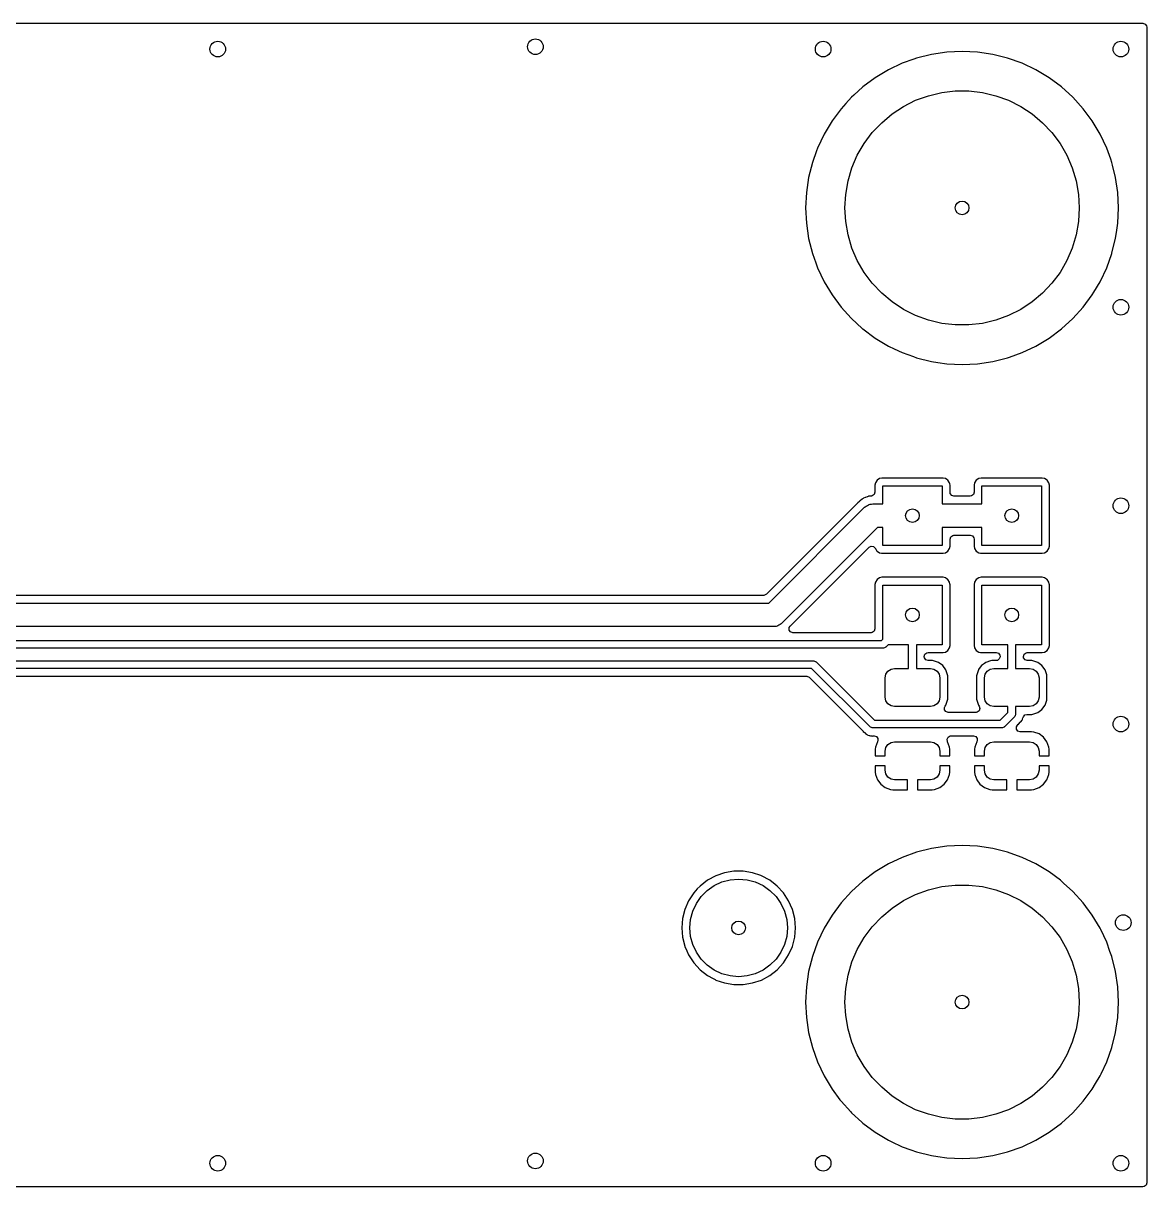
# Model space of a CAD drawing. Extents: x -0.19 to 2.59, y -0.99 to 0.19.
# Drawn here: x 1.454 to 2.586, y -0.986 to 0.186 of the extents above; entities that cross this region are included whole.
import ezdxf

# ---------------------------------------------------------------- set-up
doc = ezdxf.new("R2010")
doc.units = 0
doc.header["$MEASUREMENT"] = 0
doc.layers.add('BLACK', color=7, linetype='CONTINUOUS')

msp = doc.modelspace()

# ---------------------------------------------------------------- linework, layer by layer
at = {"layer": 'BLACK', "linetype": 'CONTINUOUS'}
for p, q in [((0.7926, 0.186), (2.5821, 0.186)), ((2.5821, 0.186), (2.5844, 0.1853)), ((2.5844, 0.1853), (2.5859, 0.1834)), ((2.5859, 0.1834), (2.586, 0.1821)), ((2.586, 0.1821), (2.586, -0.9821)), ((2.3692, 0.1547), (2.3542, 0.1509)), ((2.3845, 0.1569), (2.3692, 0.1547)), ((2.3692, 0.1547), (2.3692, 0.1547)), ((2.4, 0.1577), (2.3845, 0.1569)), ((2.3845, 0.1569), (2.3845, 0.1569)), ((2.3845, 0.1569), (2.3845, 0.1569)), ((2.4155, 0.1569), (2.4, 0.1577)), ((2.4308, 0.1547), (2.4155, 0.1569)), ((2.4458, 0.1509), (2.4308, 0.1547)), ((2.3396, 0.1457), (2.3257, 0.1391)), ((2.3512, 0.1498), (2.3396, 0.1457)), ((2.3396, 0.1457), (2.3396, 0.1457)), ((2.3542, 0.1509), (2.3512, 0.1498)), ((2.4604, 0.1457), (2.4458, 0.1509)), ((2.4458, 0.1509), (2.4458, 0.1509)), ((2.4458, 0.1509), (2.4458, 0.1509)), ((2.4743, 0.1391), (2.4604, 0.1457)), ((2.3124, 0.1311), (2.3, 0.1219)), ((2.3257, 0.1391), (2.3124, 0.1311)), ((2.3124, 0.1311), (2.3124, 0.1311)), ((2.3124, 0.1311), (2.3124, 0.1311)), ((2.4876, 0.1311), (2.4743, 0.1391)), ((2.4743, 0.1391), (2.4743, 0.1391)), ((2.5, 0.1219), (2.4876, 0.1311)), ((2.4876, 0.1311), (2.4876, 0.1311)), ((2.3, 0.1219), (2.2909, 0.1137)), ((2.3, 0.1219), (2.3, 0.1219)), ((2.3, 0.1219), (2.3, 0.1219)), ((2.3795, 0.1163), (2.3931, 0.1179)), ((2.3931, 0.1179), (2.4069, 0.1179)), ((2.4069, 0.1179), (2.4205, 0.1163)), ((2.5115, 0.1115), (2.5, 0.1219)), ((2.2885, 0.1115), (2.2829, 0.1053)), ((2.2909, 0.1137), (2.2885, 0.1115)), ((2.2885, 0.1115), (2.2885, 0.1115)), ((2.2885, 0.1115), (2.2885, 0.1115)), ((2.3409, 0.1023), (2.3532, 0.1085)), ((2.3532, 0.1085), (2.3661, 0.1131)), ((2.3661, 0.1131), (2.3795, 0.1163)), ((2.4205, 0.1163), (2.4339, 0.1131)), ((2.4339, 0.1131), (2.4468, 0.1085)), ((2.4468, 0.1085), (2.4591, 0.1023)), ((2.5219, 0.1), (2.5115, 0.1115)), ((2.2781, 0.1), (2.2689, 0.0876)), ((2.2829, 0.1053), (2.2781, 0.1)), ((2.319, 0.0859), (2.3295, 0.0947)), ((2.3295, 0.0947), (2.3409, 0.1023)), ((2.4591, 0.1023), (2.4705, 0.0947)), ((2.4705, 0.0947), (2.4811, 0.0859)), ((2.5311, 0.0876), (2.5219, 0.1)), ((2.2689, 0.0876), (2.2609, 0.0743)), ((2.2689, 0.0876), (2.2689, 0.0876)), ((2.3095, 0.0759), (2.319, 0.0859)), ((2.4811, 0.0859), (2.4905, 0.0759)), ((2.5391, 0.0743), (2.5311, 0.0876)), ((2.5311, 0.0876), (2.5311, 0.0876)), ((2.5311, 0.0876), (2.5311, 0.0876)), ((2.2609, 0.0743), (2.2543, 0.0603)), ((2.3013, 0.0649), (2.3095, 0.0759)), ((2.4905, 0.0759), (2.4987, 0.0649)), ((2.5457, 0.0603), (2.5391, 0.0743)), ((2.5391, 0.0743), (2.5391, 0.0743)), ((2.5391, 0.0743), (2.5391, 0.0743)), ((2.2543, 0.0603), (2.2534, 0.0577)), ((2.2543, 0.0603), (2.2543, 0.0603)), ((2.2944, 0.053), (2.3013, 0.0649)), ((2.4987, 0.0649), (2.5055, 0.053)), ((2.5498, 0.049), (2.5457, 0.0603)), ((2.2534, 0.0577), (2.2491, 0.0458)), ((2.289, 0.0404), (2.2944, 0.053)), ((2.5055, 0.053), (2.511, 0.0404)), ((2.5509, 0.0458), (2.5498, 0.049)), ((2.2491, 0.0458), (2.2453, 0.0308)), ((2.2851, 0.0272), (2.289, 0.0404)), ((2.511, 0.0404), (2.5149, 0.0272)), ((2.5516, 0.0431), (2.5509, 0.0458)), ((2.5547, 0.0308), (2.5516, 0.0431)), ((2.2453, 0.0308), (2.2431, 0.0155)), ((2.2453, 0.0308), (2.2453, 0.0308)), ((2.2827, 0.0137), (2.2851, 0.0272)), ((2.5149, 0.0272), (2.5173, 0.0137)), ((2.5569, 0.0155), (2.5547, 0.0308)), ((2.2431, 0.0155), (2.2423, 0)), ((2.2431, 0.0155), (2.2431, 0.0155)), ((2.2431, 0.0155), (2.2431, 0.0155)), ((2.2819, 0), (2.2827, 0.0137)), ((2.5173, 0.0137), (2.5181, 0)), ((2.5577, 0), (2.5569, 0.0155)), ((2.2423, 0), (2.2431, -0.0155)), ((2.2827, -0.0137), (2.2819, 0)), ((2.5181, 0), (2.5173, -0.0137)), ((2.5569, -0.0155), (2.5577, 0)), ((2.2431, -0.0155), (2.2431, -0.0155)), ((2.2431, -0.0155), (2.2431, -0.0155)), ((2.2431, -0.0155), (2.2431, -0.0155)), ((2.2431, -0.0155), (2.2453, -0.0308)), ((2.2851, -0.0272), (2.2827, -0.0137)), ((2.5173, -0.0137), (2.5149, -0.0272)), ((2.5547, -0.0308), (2.5559, -0.0225)), ((2.5559, -0.0225), (2.5569, -0.0155)), ((2.2453, -0.0308), (2.2453, -0.0308)), ((2.2453, -0.0308), (2.2491, -0.0458)), ((2.289, -0.0404), (2.2851, -0.0272)), ((2.5149, -0.0272), (2.511, -0.0404)), ((2.551, -0.0452), (2.5547, -0.0308)), ((2.5547, -0.0308), (2.5547, -0.0308)), ((2.2491, -0.0458), (2.2525, -0.0552)), ((2.2944, -0.053), (2.289, -0.0404)), ((2.511, -0.0404), (2.5055, -0.053)), ((2.5457, -0.0603), (2.5509, -0.0458)), ((2.5509, -0.0458), (2.551, -0.0452)), ((2.2525, -0.0552), (2.2543, -0.0603)), ((2.3013, -0.0649), (2.2944, -0.053)), ((2.5055, -0.053), (2.4987, -0.0649)), ((2.2543, -0.0603), (2.2543, -0.0603)), ((2.2543, -0.0603), (2.2543, -0.0603)), ((2.2543, -0.0603), (2.2609, -0.0743)), ((2.3095, -0.0759), (2.3013, -0.0649)), ((2.4987, -0.0649), (2.4905, -0.0759)), ((2.5393, -0.0739), (2.5457, -0.0603)), ((2.2609, -0.0743), (2.2689, -0.0876)), ((2.319, -0.0859), (2.3095, -0.0759)), ((2.4905, -0.0759), (2.4811, -0.0859)), ((2.5328, -0.0848), (2.5391, -0.0743)), ((2.5391, -0.0743), (2.5393, -0.0739)), ((2.2689, -0.0876), (2.2689, -0.0876)), ((2.2689, -0.0876), (2.2689, -0.0876)), ((2.2689, -0.0876), (2.2781, -0.1)), ((2.3295, -0.0947), (2.319, -0.0859)), ((2.4811, -0.0859), (2.4705, -0.0947)), ((2.5219, -0.1), (2.5311, -0.0876)), ((2.5311, -0.0876), (2.5328, -0.0848)), ((2.2781, -0.1), (2.2781, -0.1)), ((2.2781, -0.1), (2.2781, -0.1)), ((2.2781, -0.1), (2.2882, -0.1112)), ((2.3409, -0.1023), (2.3295, -0.0947)), ((2.3532, -0.1085), (2.3409, -0.1023)), ((2.4591, -0.1023), (2.4468, -0.1085)), ((2.4705, -0.0947), (2.4591, -0.1023)), ((2.5115, -0.1115), (2.5219, -0.1)), ((2.2882, -0.1112), (2.2885, -0.1115)), ((2.2885, -0.1115), (2.2885, -0.1115)), ((2.2885, -0.1115), (2.2885, -0.1115)), ((2.2885, -0.1115), (2.2994, -0.1213)), ((2.3661, -0.1131), (2.3532, -0.1085)), ((2.3795, -0.1163), (2.3661, -0.1131)), ((2.3931, -0.1179), (2.3795, -0.1163)), ((2.4205, -0.1163), (2.4069, -0.1179)), ((2.4339, -0.1131), (2.4205, -0.1163)), ((2.4468, -0.1085), (2.4339, -0.1131)), ((2.5, -0.1219), (2.5115, -0.1115)), ((2.2994, -0.1213), (2.3, -0.1219)), ((2.3, -0.1219), (2.3124, -0.1311)), ((2.4069, -0.1179), (2.3931, -0.1179)), ((2.4876, -0.1311), (2.5, -0.1219)), ((2.3124, -0.1311), (2.3124, -0.1311)), ((2.3124, -0.1311), (2.3124, -0.1311)), ((2.3124, -0.1311), (2.3257, -0.1391)), ((2.3257, -0.1391), (2.3314, -0.1418)), ((2.4604, -0.1457), (2.4743, -0.1391)), ((2.4743, -0.1391), (2.4876, -0.1311)), ((2.4743, -0.1391), (2.4743, -0.1391)), ((2.4743, -0.1391), (2.4743, -0.1391)), ((2.4876, -0.1311), (2.4876, -0.1311)), ((2.4876, -0.1311), (2.4876, -0.1311)), ((2.3314, -0.1418), (2.3396, -0.1457)), ((2.3396, -0.1457), (2.3511, -0.1498)), ((2.3511, -0.1498), (2.3542, -0.1509)), ((2.3542, -0.1509), (2.3692, -0.1547)), ((2.4308, -0.1547), (2.4458, -0.1509)), ((2.4458, -0.1509), (2.4477, -0.1502)), ((2.4477, -0.1502), (2.4604, -0.1457)), ((2.3692, -0.1547), (2.3754, -0.1556)), ((2.3754, -0.1556), (2.3845, -0.1569)), ((2.3845, -0.1569), (2.4, -0.1577)), ((2.4, -0.1577), (2.4155, -0.1569)), ((2.4155, -0.1569), (2.4308, -0.1547)), ((2.3126, -0.2769), (2.3121, -0.2792)), ((2.3121, -0.2792), (2.3121, -0.2792)), ((2.3121, -0.2792), (2.3121, -0.2864)), ((2.3143, -0.2743), (2.3126, -0.2769)), ((2.3126, -0.2769), (2.3126, -0.2769)), ((2.3169, -0.2726), (2.3143, -0.2743)), ((2.3143, -0.2743), (2.3143, -0.2743)), ((2.3192, -0.2721), (2.3169, -0.2726)), ((2.3169, -0.2726), (2.3169, -0.2726)), ((2.3808, -0.2721), (2.3192, -0.2721)), ((2.3192, -0.2721), (2.3192, -0.2721)), ((2.3192, -0.2721), (2.3192, -0.2721)), ((2.32, -0.2982), (2.32, -0.28)), ((2.32, -0.28), (2.38, -0.28)), ((2.38, -0.28), (2.38, -0.2982)), ((2.3831, -0.2726), (2.3808, -0.2721)), ((2.3808, -0.2721), (2.3808, -0.2721)), ((2.3847, -0.2737), (2.3831, -0.2726)), ((2.3831, -0.2726), (2.3831, -0.2726)), ((2.3831, -0.2726), (2.3831, -0.2726)), ((2.3831, -0.2726), (2.3831, -0.2726)), ((2.3857, -0.2743), (2.3847, -0.2737)), ((2.3874, -0.2769), (2.3857, -0.2743)), ((2.3877, -0.2781), (2.3874, -0.2769)), ((2.3879, -0.2792), (2.3877, -0.2781)), ((2.3879, -0.2864), (2.3879, -0.2792)), ((2.3879, -0.2792), (2.3879, -0.2792)), ((2.4126, -0.2769), (2.4121, -0.2792)), ((2.4121, -0.2792), (2.4121, -0.2792)), ((2.4121, -0.2792), (2.4121, -0.2864)), ((2.4143, -0.2743), (2.4126, -0.2769)), ((2.4126, -0.2769), (2.4126, -0.2769)), ((2.4169, -0.2726), (2.4143, -0.2743)), ((2.4143, -0.2743), (2.4143, -0.2743)), ((2.4192, -0.2721), (2.4169, -0.2726)), ((2.4169, -0.2726), (2.4169, -0.2726)), ((2.4808, -0.2721), (2.4192, -0.2721)), ((2.4192, -0.2721), (2.4192, -0.2721)), ((2.4192, -0.2721), (2.4192, -0.2721)), ((2.42, -0.2982), (2.42, -0.28)), ((2.42, -0.28), (2.48, -0.28)), ((2.48, -0.28), (2.48, -0.34)), ((2.4831, -0.2726), (2.4808, -0.2721)), ((2.4808, -0.2721), (2.4808, -0.2721)), ((2.4847, -0.2737), (2.4831, -0.2726)), ((2.4831, -0.2726), (2.4831, -0.2726)), ((2.4831, -0.2726), (2.4831, -0.2726)), ((2.4831, -0.2726), (2.4831, -0.2726)), ((2.4857, -0.2743), (2.4847, -0.2737)), ((2.4874, -0.2769), (2.4857, -0.2743)), ((2.4879, -0.2792), (2.4874, -0.2769)), ((2.4879, -0.3408), (2.4879, -0.2792)), ((2.3002, -0.2927), (2.2995, -0.2931)), ((2.3005, -0.2925), (2.3002, -0.2927)), ((2.3024, -0.2918), (2.3005, -0.2925)), ((2.3005, -0.2925), (2.3005, -0.2925)), ((2.3025, -0.2918), (2.3024, -0.2918)), ((2.3044, -0.2909), (2.3025, -0.2918)), ((2.3047, -0.2909), (2.3044, -0.2909)), ((2.3044, -0.2909), (2.3044, -0.2909)), ((2.3055, -0.2907), (2.3047, -0.2909)), ((2.3058, -0.2905), (2.3055, -0.2907)), ((2.3078, -0.2904), (2.3058, -0.2905)), ((2.308, -0.2904), (2.3078, -0.2904)), ((2.3087, -0.2903), (2.308, -0.2904)), ((2.3094, -0.2901), (2.3087, -0.2903)), ((2.3087, -0.2903), (2.3087, -0.2903)), ((2.3114, -0.2887), (2.3094, -0.2901)), ((2.3121, -0.2864), (2.3114, -0.2887)), ((2.3881, -0.2876), (2.3879, -0.2864)), ((2.3895, -0.2896), (2.3881, -0.2876)), ((2.3918, -0.2903), (2.3895, -0.2896)), ((2.4082, -0.2903), (2.3918, -0.2903)), ((2.4094, -0.2901), (2.4082, -0.2903)), ((2.4114, -0.2887), (2.4094, -0.2901)), ((2.4121, -0.2864), (2.4114, -0.2887)), ((2.2943, -0.2979), (2.203, -0.3892)), ((2.2051, -0.3982), (2.3016, -0.3016)), ((2.2948, -0.2972), (2.2943, -0.2979)), ((2.295, -0.297), (2.2948, -0.2972)), ((2.2965, -0.2956), (2.295, -0.297)), ((2.295, -0.297), (2.295, -0.297)), ((2.2966, -0.2955), (2.2965, -0.2956)), ((2.2971, -0.2951), (2.2966, -0.2955)), ((2.2976, -0.2947), (2.2971, -0.2951)), ((2.2977, -0.2946), (2.2976, -0.2947)), ((2.2992, -0.2933), (2.2977, -0.2946)), ((2.2995, -0.2931), (2.2992, -0.2933)), ((2.2992, -0.2933), (2.2992, -0.2933)), ((2.3016, -0.3016), (2.3019, -0.3014)), ((2.3019, -0.3014), (2.302, -0.3013)), ((2.302, -0.3013), (2.3023, -0.3011)), ((2.3023, -0.3011), (2.3033, -0.3003)), ((2.3033, -0.3003), (2.3046, -0.2997)), ((2.3046, -0.2997), (2.3057, -0.299)), ((2.3057, -0.299), (2.3065, -0.2988)), ((2.3065, -0.2988), (2.3073, -0.2985)), ((2.3073, -0.2985), (2.3087, -0.2984)), ((2.3087, -0.2984), (2.31, -0.2982)), ((2.31, -0.2982), (2.32, -0.2982)), ((2.38, -0.2982), (2.42, -0.2982)), ((2.3149, -0.3218), (2.2184, -0.4184)), ((2.32, -0.3218), (2.3149, -0.3218)), ((2.32, -0.34), (2.32, -0.3218)), ((2.42, -0.3218), (2.38, -0.3218)), ((2.38, -0.3218), (2.38, -0.34)), ((2.42, -0.34), (2.42, -0.3218)), ((2.3879, -0.3336), (2.3886, -0.3313)), ((2.3879, -0.3408), (2.3879, -0.3336)), ((2.3886, -0.3313), (2.3906, -0.3299)), ((2.3906, -0.3299), (2.3918, -0.3297)), ((2.3918, -0.3297), (2.4082, -0.3297)), ((2.4082, -0.3297), (2.4105, -0.3304)), ((2.4105, -0.3304), (2.4119, -0.3324)), ((2.4119, -0.3324), (2.4121, -0.3336)), ((2.4121, -0.3336), (2.4121, -0.3408)), ((2.2686, -0.3792), (2.3062, -0.3417)), ((2.3062, -0.3417), (2.3083, -0.3406)), ((2.3083, -0.3406), (2.3107, -0.341)), ((2.3107, -0.341), (2.3124, -0.3427)), ((2.3124, -0.3427), (2.3125, -0.343)), ((2.3125, -0.343), (2.3126, -0.3431)), ((2.3126, -0.3431), (2.3142, -0.3456)), ((2.3142, -0.3456), (2.3143, -0.3457)), ((2.3143, -0.3457), (2.3169, -0.3474)), ((2.3169, -0.3474), (2.3187, -0.3478)), ((2.3187, -0.3478), (2.3192, -0.3479)), ((2.3192, -0.3479), (2.3192, -0.3479)), ((2.3192, -0.3479), (2.3192, -0.3479)), ((2.3192, -0.3479), (2.3192, -0.3479)), ((2.3192, -0.3479), (2.3808, -0.3479)), ((2.38, -0.34), (2.32, -0.34)), ((2.3808, -0.3479), (2.3831, -0.3474)), ((2.3808, -0.3479), (2.3808, -0.3479)), ((2.3831, -0.3474), (2.3857, -0.3457)), ((2.3857, -0.3457), (2.3874, -0.3431)), ((2.3874, -0.3431), (2.3879, -0.3408)), ((2.4121, -0.3408), (2.4121, -0.3408)), ((2.4121, -0.3408), (2.4126, -0.3431)), ((2.4126, -0.3431), (2.4126, -0.3431)), ((2.4126, -0.3431), (2.4142, -0.3456)), ((2.4142, -0.3456), (2.4143, -0.3457)), ((2.4143, -0.3457), (2.4169, -0.3474)), ((2.4169, -0.3474), (2.4187, -0.3478)), ((2.4187, -0.3478), (2.4192, -0.3479)), ((2.4192, -0.3479), (2.4192, -0.3479)), ((2.4192, -0.3479), (2.4192, -0.3479)), ((2.4192, -0.3479), (2.4192, -0.3479)), ((2.4192, -0.3479), (2.4808, -0.3479)), ((2.48, -0.34), (2.42, -0.34)), ((2.4808, -0.3479), (2.4831, -0.3474)), ((2.4808, -0.3479), (2.4808, -0.3479)), ((2.4831, -0.3474), (2.4857, -0.3457)), ((2.4857, -0.3457), (2.4874, -0.3431)), ((2.4874, -0.3431), (2.4879, -0.3408)), ((2.3143, -0.3743), (2.3126, -0.3769)), ((2.3169, -0.3726), (2.3143, -0.3743)), ((2.3143, -0.3743), (2.3143, -0.3743)), ((2.3192, -0.3721), (2.3169, -0.3726)), ((2.3169, -0.3726), (2.3169, -0.3726)), ((2.3808, -0.3721), (2.3192, -0.3721)), ((2.3192, -0.3721), (2.3192, -0.3721)), ((2.3192, -0.3721), (2.3192, -0.3721)), ((2.3831, -0.3726), (2.3808, -0.3721)), ((2.3808, -0.3721), (2.3808, -0.3721)), ((2.3851, -0.3739), (2.3831, -0.3726)), ((2.3831, -0.3726), (2.3831, -0.3726)), ((2.3831, -0.3726), (2.3831, -0.3726)), ((2.3831, -0.3726), (2.3831, -0.3726)), ((2.3857, -0.3743), (2.3851, -0.3739)), ((2.3874, -0.3769), (2.3857, -0.3743)), ((2.4143, -0.3743), (2.4126, -0.3769)), ((2.4169, -0.3726), (2.4143, -0.3743)), ((2.4143, -0.3743), (2.4143, -0.3743)), ((2.4192, -0.3721), (2.4169, -0.3726)), ((2.4169, -0.3726), (2.4169, -0.3726)), ((2.4808, -0.3721), (2.4192, -0.3721)), ((2.4192, -0.3721), (2.4192, -0.3721)), ((2.4192, -0.3721), (2.4192, -0.3721)), ((2.4831, -0.3726), (2.4808, -0.3721)), ((2.4808, -0.3721), (2.4808, -0.3721)), ((2.4851, -0.3739), (2.4831, -0.3726)), ((2.4831, -0.3726), (2.4831, -0.3726)), ((2.4831, -0.3726), (2.4831, -0.3726)), ((2.4831, -0.3726), (2.4831, -0.3726)), ((2.4857, -0.3743), (2.4851, -0.3739)), ((2.4874, -0.3769), (2.4857, -0.3743)), ((2.2267, -0.4212), (2.2686, -0.3792)), ((2.3126, -0.3769), (2.3121, -0.3792)), ((2.3121, -0.3792), (2.3121, -0.3792)), ((2.3121, -0.3792), (2.3121, -0.424)), ((2.3126, -0.3769), (2.3126, -0.3769)), ((2.32, -0.4344), (2.32, -0.38)), ((2.32, -0.38), (2.38, -0.38)), ((2.38, -0.38), (2.38, -0.44)), ((2.3878, -0.3786), (2.3874, -0.3769)), ((2.3878, -0.379), (2.3878, -0.3786)), ((2.3879, -0.3792), (2.3878, -0.379)), ((2.3879, -0.4408), (2.3879, -0.3792)), ((2.4126, -0.3769), (2.4121, -0.3792)), ((2.4121, -0.3792), (2.4121, -0.3792)), ((2.4121, -0.3792), (2.4121, -0.4408)), ((2.4126, -0.3769), (2.4126, -0.3769)), ((2.42, -0.44), (2.42, -0.38)), ((2.42, -0.38), (2.48, -0.38)), ((2.48, -0.38), (2.48, -0.44)), ((2.4878, -0.3786), (2.4874, -0.3769)), ((2.4878, -0.379), (2.4878, -0.3786)), ((2.4879, -0.3792), (2.4878, -0.379)), ((2.4879, -0.4408), (2.4879, -0.3792)), ((1.3695, -0.3982), (2.2051, -0.3982)), ((2.2002, -0.3903), (1.426, -0.3903)), ((2.2008, -0.3902), (2.2002, -0.3903)), ((2.203, -0.3892), (2.2008, -0.3902)), ((2.21, -0.4218), (1.3698, -0.4218)), ((2.2113, -0.4216), (2.21, -0.4218)), ((2.2127, -0.4215), (2.2113, -0.4216)), ((2.2135, -0.4212), (2.2127, -0.4215)), ((2.2143, -0.421), (2.2135, -0.4212)), ((2.2154, -0.4203), (2.2143, -0.421)), ((2.2167, -0.4197), (2.2154, -0.4203)), ((2.2177, -0.4189), (2.2167, -0.4197)), ((2.218, -0.4187), (2.2177, -0.4189)), ((2.2181, -0.4186), (2.218, -0.4187)), ((2.2184, -0.4184), (2.2181, -0.4186)), ((2.2257, -0.4228), (2.2267, -0.4212)), ((2.2257, -0.4252), (2.2257, -0.4228)), ((2.2271, -0.4271), (2.2257, -0.4252)), ((2.2294, -0.4279), (2.2271, -0.4271)), ((2.3082, -0.4279), (2.2294, -0.4279)), ((2.3094, -0.4277), (2.3082, -0.4279)), ((2.3114, -0.4262), (2.3094, -0.4277)), ((2.3121, -0.424), (2.3114, -0.4262)), ((1.2142, -0.4357), (2.3187, -0.4357)), ((2.3203, -0.4436), (1.2142, -0.4436)), ((2.3187, -0.4357), (2.32, -0.4344)), ((2.3206, -0.4435), (2.3203, -0.4436)), ((2.3209, -0.4436), (2.3206, -0.4435)), ((2.3218, -0.4432), (2.3209, -0.4436)), ((2.3226, -0.4429), (2.3218, -0.4432)), ((2.3228, -0.4426), (2.3226, -0.4429)), ((2.3231, -0.4425), (2.3228, -0.4426)), ((2.3256, -0.44), (2.3231, -0.4425)), ((2.3461, -0.44), (2.3256, -0.44)), ((2.3461, -0.4639), (2.3461, -0.44)), ((2.38, -0.44), (2.3539, -0.44)), ((2.3539, -0.44), (2.3539, -0.4639)), ((2.3857, -0.4457), (2.3874, -0.4431)), ((2.3874, -0.4431), (2.3879, -0.4408)), ((2.4121, -0.4408), (2.4121, -0.4408)), ((2.4121, -0.4408), (2.4126, -0.4431)), ((2.4126, -0.4431), (2.4126, -0.4431)), ((2.4126, -0.4431), (2.4143, -0.4457)), ((2.4461, -0.44), (2.42, -0.44)), ((2.4461, -0.4639), (2.4461, -0.44)), ((2.48, -0.44), (2.4539, -0.44)), ((2.4539, -0.44), (2.4539, -0.4639)), ((2.4857, -0.4457), (2.4874, -0.4431)), ((2.4874, -0.4431), (2.4879, -0.4408)), ((1.224, -0.4561), (2.25, -0.4561)), ((2.25, -0.4561), (2.2503, -0.4562)), ((2.2503, -0.4562), (2.2506, -0.4561)), ((2.2506, -0.4561), (2.2514, -0.4565)), ((2.2514, -0.4565), (2.2523, -0.4568)), ((2.2523, -0.4568), (2.2525, -0.4571)), ((2.2525, -0.4571), (2.2528, -0.4572)), ((2.3618, -0.4518), (2.3626, -0.4495)), ((2.3618, -0.4521), (2.3618, -0.4518)), ((2.362, -0.4533), (2.3618, -0.4521)), ((2.3634, -0.4553), (2.362, -0.4533)), ((2.3626, -0.4495), (2.3645, -0.4481)), ((2.3657, -0.456), (2.3634, -0.4553)), ((2.3645, -0.4481), (2.3657, -0.4479)), ((2.3657, -0.4479), (2.3808, -0.4479)), ((2.3701, -0.456), (2.3657, -0.456)), ((2.3712, -0.4561), (2.3701, -0.456)), ((2.3701, -0.456), (2.3701, -0.456)), ((2.3762, -0.4579), (2.3712, -0.4561)), ((2.3712, -0.4561), (2.3712, -0.4561)), ((2.3712, -0.4561), (2.3712, -0.4561)), ((2.3712, -0.4561), (2.3712, -0.4561)), ((2.3712, -0.4561), (2.3712, -0.4561)), ((2.3808, -0.4479), (2.3831, -0.4474)), ((2.3808, -0.4479), (2.3808, -0.4479)), ((2.3831, -0.4474), (2.3857, -0.4457)), ((2.4143, -0.4457), (2.4143, -0.4457)), ((2.4143, -0.4457), (2.4169, -0.4474)), ((2.4169, -0.4474), (2.4186, -0.4478)), ((2.4186, -0.4478), (2.4192, -0.4479)), ((2.4192, -0.4479), (2.4192, -0.4479)), ((2.4192, -0.4479), (2.4192, -0.4479)), ((2.4192, -0.4479), (2.4343, -0.4479)), ((2.4287, -0.4561), (2.4238, -0.4579)), ((2.4299, -0.456), (2.4287, -0.4561)), ((2.4287, -0.4561), (2.4287, -0.4561)), ((2.4343, -0.456), (2.4299, -0.456)), ((2.4343, -0.4479), (2.4366, -0.4486)), ((2.4355, -0.4558), (2.4343, -0.456)), ((2.4374, -0.4544), (2.4355, -0.4558)), ((2.4366, -0.4486), (2.438, -0.4506)), ((2.4382, -0.4521), (2.4374, -0.4544)), ((2.438, -0.4506), (2.4382, -0.4518)), ((2.4382, -0.4518), (2.4382, -0.4521)), ((2.4618, -0.4518), (2.4626, -0.4495)), ((2.4618, -0.4521), (2.4618, -0.4518)), ((2.462, -0.4533), (2.4618, -0.4521)), ((2.4634, -0.4553), (2.462, -0.4533)), ((2.4626, -0.4495), (2.4645, -0.4481)), ((2.4657, -0.456), (2.4634, -0.4553)), ((2.4645, -0.4481), (2.4657, -0.4479)), ((2.4657, -0.4479), (2.4808, -0.4479)), ((2.4701, -0.456), (2.4657, -0.456)), ((2.4712, -0.4561), (2.4701, -0.456)), ((2.4701, -0.456), (2.4701, -0.456)), ((2.4762, -0.4579), (2.4712, -0.4561)), ((2.4712, -0.4561), (2.4712, -0.4561)), ((2.4712, -0.4561), (2.4712, -0.4561)), ((2.4712, -0.4561), (2.4712, -0.4561)), ((2.4712, -0.4561), (2.4712, -0.4561)), ((2.4808, -0.4479), (2.4831, -0.4474)), ((2.4808, -0.4479), (2.4808, -0.4479)), ((2.4831, -0.4474), (2.4857, -0.4457)), ((2.2484, -0.4639), (1.2227, -0.4639)), ((2.3072, -0.5228), (2.2484, -0.4639)), ((2.2528, -0.4572), (2.3116, -0.5161)), ((2.3232, -0.4698), (2.3253, -0.4667)), ((2.3253, -0.4667), (2.3284, -0.4646)), ((2.3284, -0.4646), (2.332, -0.4639)), ((2.332, -0.4639), (2.3461, -0.4639)), ((2.3539, -0.4639), (2.368, -0.4639)), ((2.368, -0.4639), (2.3716, -0.4646)), ((2.3716, -0.4646), (2.3748, -0.4667)), ((2.3748, -0.4667), (2.3768, -0.4698)), ((2.3805, -0.461), (2.3762, -0.4579)), ((2.3762, -0.4579), (2.3762, -0.4579)), ((2.3762, -0.4579), (2.3762, -0.4579)), ((2.3836, -0.4652), (2.3805, -0.461)), ((2.3853, -0.4702), (2.3836, -0.4652)), ((2.4164, -0.4652), (2.4147, -0.4702)), ((2.4165, -0.4651), (2.4164, -0.4652)), ((2.4183, -0.4627), (2.4165, -0.4651)), ((2.4195, -0.461), (2.4183, -0.4627)), ((2.4225, -0.4588), (2.4195, -0.461)), ((2.4195, -0.461), (2.4195, -0.461)), ((2.4238, -0.4579), (2.4225, -0.4588)), ((2.4232, -0.4698), (2.4253, -0.4667)), ((2.4238, -0.4579), (2.4238, -0.4579)), ((2.4238, -0.4579), (2.4238, -0.4579)), ((2.4253, -0.4667), (2.4284, -0.4646)), ((2.4284, -0.4646), (2.432, -0.4639)), ((2.432, -0.4639), (2.4461, -0.4639)), ((2.4539, -0.4639), (2.468, -0.4639)), ((2.468, -0.4639), (2.4716, -0.4646)), ((2.4716, -0.4646), (2.4747, -0.4667)), ((2.4747, -0.4667), (2.4768, -0.4698)), ((2.4805, -0.461), (2.4762, -0.4579)), ((2.4762, -0.4579), (2.4762, -0.4579)), ((2.4762, -0.4579), (2.4762, -0.4579)), ((2.4836, -0.4652), (2.4805, -0.461)), ((2.4853, -0.4702), (2.4836, -0.4652)), ((1.2236, -0.4718), (2.2435, -0.4718)), ((2.2435, -0.4718), (2.2458, -0.4726)), ((2.2458, -0.4726), (2.2462, -0.473)), ((2.2462, -0.473), (2.2998, -0.5266)), ((2.3224, -0.4735), (2.3232, -0.4698)), ((2.3224, -0.4927), (2.3224, -0.4735)), ((2.3768, -0.4698), (2.3776, -0.4735)), ((2.3776, -0.4735), (2.3776, -0.4927)), ((2.3855, -0.4714), (2.3853, -0.4702)), ((2.3853, -0.4702), (2.3853, -0.4702)), ((2.3855, -0.4948), (2.3855, -0.4714)), ((2.3855, -0.4714), (2.3855, -0.4714)), ((2.4147, -0.4702), (2.4146, -0.4714)), ((2.4146, -0.4714), (2.4146, -0.4948)), ((2.4147, -0.4702), (2.4147, -0.4702)), ((2.4224, -0.4735), (2.4232, -0.4698)), ((2.4224, -0.4927), (2.4224, -0.4735)), ((2.4768, -0.4698), (2.4776, -0.4735)), ((2.4776, -0.4735), (2.4776, -0.4927)), ((2.4855, -0.4714), (2.4853, -0.4702)), ((2.4853, -0.4702), (2.4853, -0.4702)), ((2.4855, -0.4948), (2.4855, -0.4714)), ((2.4855, -0.4714), (2.4855, -0.4714)), ((2.3232, -0.4964), (2.3224, -0.4927)), ((2.3253, -0.4995), (2.3232, -0.4964)), ((2.3284, -0.5016), (2.3253, -0.4995)), ((2.332, -0.5023), (2.3284, -0.5016)), ((2.368, -0.5023), (2.332, -0.5023)), ((2.3716, -0.5016), (2.368, -0.5023)), ((2.3748, -0.4995), (2.3716, -0.5016)), ((2.3768, -0.4964), (2.3748, -0.4995)), ((2.3776, -0.4927), (2.3768, -0.4964)), ((2.3823, -0.5031), (2.3829, -0.502)), ((2.3823, -0.5055), (2.3823, -0.5031)), ((2.3829, -0.502), (2.3836, -0.501)), ((2.3836, -0.501), (2.3853, -0.496)), ((2.3853, -0.496), (2.3855, -0.4948)), ((2.3855, -0.4948), (2.3855, -0.4948)), ((2.4146, -0.4948), (2.4147, -0.496)), ((2.4147, -0.496), (2.4147, -0.496)), ((2.4147, -0.496), (2.4164, -0.501)), ((2.4164, -0.501), (2.4164, -0.501)), ((2.4164, -0.501), (2.4164, -0.501)), ((2.4164, -0.501), (2.4171, -0.502)), ((2.4171, -0.502), (2.4179, -0.5042)), ((2.4232, -0.4964), (2.4224, -0.4927)), ((2.4253, -0.4995), (2.4232, -0.4964)), ((2.4284, -0.5016), (2.4253, -0.4995)), ((2.432, -0.5023), (2.4284, -0.5016)), ((2.4461, -0.5023), (2.432, -0.5023)), ((2.4461, -0.5084), (2.4461, -0.5023)), ((2.468, -0.5023), (2.4539, -0.5023)), ((2.4539, -0.5023), (2.4539, -0.51)), ((2.4716, -0.5016), (2.468, -0.5023)), ((2.4747, -0.4995), (2.4716, -0.5016)), ((2.4768, -0.4964), (2.4747, -0.4995)), ((2.4776, -0.4927), (2.4768, -0.4964)), ((2.4805, -0.5052), (2.4836, -0.501)), ((2.4836, -0.501), (2.4853, -0.496)), ((2.4853, -0.496), (2.4855, -0.4948)), ((2.4855, -0.4948), (2.4855, -0.4948)), ((2.3837, -0.5074), (2.3823, -0.5055)), ((2.386, -0.5082), (2.3837, -0.5074)), ((2.414, -0.5082), (2.386, -0.5082)), ((2.4152, -0.508), (2.414, -0.5082)), ((2.4172, -0.5065), (2.4152, -0.508)), ((2.4179, -0.5042), (2.4172, -0.5065)), ((2.4384, -0.5161), (2.4461, -0.5084)), ((2.4528, -0.5128), (2.4428, -0.5228)), ((2.4529, -0.5125), (2.4528, -0.5128)), ((2.4532, -0.5123), (2.4529, -0.5125)), ((2.4535, -0.5114), (2.4532, -0.5123)), ((2.4539, -0.5106), (2.4535, -0.5114)), ((2.4539, -0.51), (2.4538, -0.5103)), ((2.4538, -0.5103), (2.4539, -0.5106)), ((2.4604, -0.516), (2.4608, -0.5152)), ((2.4608, -0.5152), (2.461, -0.5149)), ((2.461, -0.5149), (2.4613, -0.5136)), ((2.4613, -0.5136), (2.4614, -0.5134)), ((2.4614, -0.5134), (2.4617, -0.5127)), ((2.4617, -0.5127), (2.4632, -0.5108)), ((2.4632, -0.5108), (2.4653, -0.5102)), ((2.4653, -0.5102), (2.4701, -0.5102)), ((2.4701, -0.5102), (2.4712, -0.5101)), ((2.4701, -0.5102), (2.4701, -0.5102)), ((2.4712, -0.5101), (2.4762, -0.5083)), ((2.4762, -0.5083), (2.4805, -0.5052)), ((2.2998, -0.5266), (2.3001, -0.527)), ((2.3001, -0.527), (2.3002, -0.527)), ((2.3002, -0.527), (2.3004, -0.5273)), ((2.3004, -0.5273), (2.3018, -0.5285)), ((2.3075, -0.5229), (2.3072, -0.5228)), ((2.3077, -0.5232), (2.3075, -0.5229)), ((2.3086, -0.5235), (2.3077, -0.5232)), ((2.3094, -0.5239), (2.3086, -0.5235)), ((2.3097, -0.5238), (2.3094, -0.5239)), ((2.31, -0.5239), (2.3097, -0.5238)), ((2.44, -0.5239), (2.31, -0.5239)), ((2.3116, -0.5161), (2.4384, -0.5161)), ((2.4403, -0.5238), (2.44, -0.5239)), ((2.4406, -0.5239), (2.4403, -0.5238)), ((2.4414, -0.5235), (2.4406, -0.5239)), ((2.4423, -0.5232), (2.4414, -0.5235)), ((2.4425, -0.5229), (2.4423, -0.5232)), ((2.4428, -0.5228), (2.4425, -0.5229)), ((2.4547, -0.5226), (2.4557, -0.5211)), ((2.4547, -0.525), (2.4547, -0.5226)), ((2.4561, -0.527), (2.4547, -0.525)), ((2.4557, -0.5211), (2.4566, -0.5202)), ((2.4584, -0.5277), (2.4561, -0.527)), ((2.4566, -0.5202), (2.457, -0.5199)), ((2.457, -0.5198), (2.4573, -0.5196)), ((2.457, -0.5199), (2.457, -0.5198)), ((2.4573, -0.5196), (2.4585, -0.5182)), ((2.4573, -0.5196), (2.4573, -0.5196)), ((2.4585, -0.5182), (2.4586, -0.5181)), ((2.4586, -0.5181), (2.4591, -0.5176)), ((2.4591, -0.5176), (2.4592, -0.5175)), ((2.4592, -0.5175), (2.4594, -0.5173)), ((2.4594, -0.5173), (2.4602, -0.5163)), ((2.4602, -0.5163), (2.4604, -0.516)), ((2.3018, -0.5285), (2.3019, -0.5286)), ((2.3019, -0.5286), (2.3022, -0.5289)), ((2.3022, -0.5289), (2.3024, -0.5291)), ((2.3024, -0.5291), (2.3025, -0.5292)), ((2.3025, -0.5292), (2.3027, -0.5294)), ((2.3027, -0.5294), (2.3037, -0.5302)), ((2.3037, -0.5302), (2.3037, -0.5302)), ((2.3037, -0.5302), (2.3037, -0.5302)), ((2.3037, -0.5302), (2.304, -0.5304)), ((2.304, -0.5304), (2.3048, -0.5308)), ((2.3048, -0.5308), (2.3051, -0.531)), ((2.3051, -0.531), (2.3064, -0.5313)), ((2.3064, -0.5313), (2.3066, -0.5314)), ((2.3066, -0.5314), (2.3078, -0.5318)), ((2.3078, -0.5318), (2.3082, -0.5318)), ((2.3082, -0.5318), (2.3091, -0.5319)), ((2.3091, -0.5319), (2.3094, -0.532)), ((2.3094, -0.532), (2.3104, -0.5319)), ((2.3104, -0.5319), (2.3107, -0.5318)), ((2.3107, -0.5318), (2.311, -0.5318)), ((2.311, -0.5318), (2.3114, -0.5318)), ((2.3114, -0.5318), (2.3137, -0.5326)), ((2.3147, -0.5378), (2.3127, -0.5431)), ((2.3137, -0.5326), (2.3151, -0.5345)), ((2.3148, -0.5376), (2.3147, -0.5378)), ((2.3151, -0.5369), (2.3148, -0.5376)), ((2.3151, -0.5345), (2.3151, -0.5369)), ((2.3253, -0.5405), (2.3284, -0.5384)), ((2.3284, -0.5384), (2.332, -0.5377)), ((2.332, -0.5377), (2.368, -0.5377)), ((2.368, -0.5377), (2.3716, -0.5384)), ((2.3716, -0.5384), (2.3748, -0.5405)), ((2.3848, -0.5352), (2.3858, -0.5331)), ((2.3852, -0.5376), (2.3848, -0.5352)), ((2.3853, -0.5378), (2.3852, -0.5376)), ((2.3873, -0.5431), (2.3853, -0.5378)), ((2.3858, -0.5331), (2.3879, -0.5319)), ((2.3879, -0.5319), (2.3886, -0.5318)), ((2.3886, -0.5318), (2.4114, -0.5318)), ((2.4114, -0.5318), (2.4137, -0.5326)), ((2.4147, -0.5378), (2.4127, -0.5431)), ((2.4137, -0.5326), (2.4151, -0.5345)), ((2.4148, -0.5376), (2.4147, -0.5378)), ((2.4151, -0.5369), (2.4148, -0.5376)), ((2.4151, -0.5345), (2.4151, -0.5369)), ((2.4253, -0.5405), (2.4284, -0.5384)), ((2.4284, -0.5384), (2.432, -0.5377)), ((2.432, -0.5377), (2.468, -0.5377)), ((2.4698, -0.5277), (2.4584, -0.5277)), ((2.468, -0.5377), (2.4716, -0.5384)), ((2.4722, -0.528), (2.4698, -0.5277)), ((2.4716, -0.5384), (2.4747, -0.5405)), ((2.4775, -0.5299), (2.4722, -0.528)), ((2.4722, -0.528), (2.4722, -0.528)), ((2.482, -0.5333), (2.4775, -0.5299)), ((2.4853, -0.5378), (2.482, -0.5333)), ((2.482, -0.5333), (2.482, -0.5333)), ((2.4873, -0.5431), (2.4853, -0.5378)), ((2.3127, -0.5431), (2.3124, -0.5454)), ((2.3124, -0.5454), (2.3124, -0.5519)), ((2.3127, -0.5431), (2.3127, -0.5431)), ((2.3224, -0.5473), (2.3232, -0.5436)), ((2.3224, -0.5519), (2.3224, -0.5473)), ((2.3232, -0.5436), (2.3253, -0.5405)), ((2.3748, -0.5405), (2.3768, -0.5436)), ((2.3768, -0.5436), (2.3776, -0.5473)), ((2.3776, -0.5473), (2.3776, -0.5519)), ((2.3876, -0.5454), (2.3873, -0.5431)), ((2.3873, -0.5431), (2.3873, -0.5431)), ((2.3876, -0.5519), (2.3876, -0.5454)), ((2.3876, -0.5454), (2.3876, -0.5454)), ((2.4127, -0.5431), (2.4124, -0.5454)), ((2.4124, -0.5454), (2.4124, -0.5519)), ((2.4127, -0.5431), (2.4127, -0.5431)), ((2.4224, -0.5473), (2.4232, -0.5436)), ((2.4224, -0.5519), (2.4224, -0.5473)), ((2.4232, -0.5436), (2.4253, -0.5405)), ((2.4747, -0.5405), (2.4768, -0.5436)), ((2.4768, -0.5436), (2.4776, -0.5473)), ((2.4776, -0.5473), (2.4776, -0.5519)), ((2.4876, -0.5454), (2.4873, -0.5431)), ((2.4873, -0.5431), (2.4873, -0.5431)), ((2.4876, -0.5519), (2.4876, -0.5454)), ((2.4876, -0.5454), (2.4876, -0.5454)), ((2.3124, -0.5519), (2.3124, -0.5519)), ((2.3124, -0.5519), (2.3224, -0.5519)), ((2.3224, -0.5619), (2.3124, -0.5619)), ((2.3124, -0.5619), (2.3124, -0.5619)), ((2.3124, -0.5619), (2.3124, -0.5684)), ((2.3224, -0.5665), (2.3224, -0.5619)), ((2.3776, -0.5519), (2.3876, -0.5519)), ((2.3876, -0.5619), (2.3776, -0.5619)), ((2.3776, -0.5619), (2.3776, -0.5665)), ((2.3876, -0.5519), (2.3876, -0.5519)), ((2.3876, -0.5684), (2.3876, -0.5619)), ((2.4124, -0.5519), (2.4124, -0.5519)), ((2.4124, -0.5519), (2.4224, -0.5519)), ((2.4224, -0.5619), (2.4124, -0.5619)), ((2.4124, -0.5619), (2.4124, -0.5619)), ((2.4124, -0.5619), (2.4124, -0.5684)), ((2.4224, -0.5665), (2.4224, -0.5619)), ((2.4776, -0.5519), (2.4876, -0.5519)), ((2.4876, -0.5619), (2.4776, -0.5619)), ((2.4776, -0.5619), (2.4776, -0.5665)), ((2.4876, -0.5519), (2.4876, -0.5519)), ((2.4876, -0.5684), (2.4876, -0.5619)), ((2.4876, -0.5619), (2.4876, -0.5619)), ((2.3124, -0.5684), (2.3127, -0.5707)), ((2.3127, -0.5707), (2.3127, -0.5707)), ((2.3127, -0.5707), (2.3147, -0.576)), ((2.3232, -0.5702), (2.3224, -0.5665)), ((2.3253, -0.5733), (2.3232, -0.5702)), ((2.3284, -0.5754), (2.3253, -0.5733)), ((2.3748, -0.5733), (2.3716, -0.5754)), ((2.3768, -0.5702), (2.3748, -0.5733)), ((2.3776, -0.5665), (2.3768, -0.5702)), ((2.3853, -0.576), (2.3873, -0.5707)), ((2.3873, -0.5707), (2.3876, -0.5684)), ((2.3873, -0.5707), (2.3873, -0.5707)), ((2.3876, -0.5684), (2.3876, -0.5684)), ((2.4124, -0.5684), (2.4127, -0.5707)), ((2.4127, -0.5707), (2.4127, -0.5707)), ((2.4127, -0.5707), (2.4147, -0.576)), ((2.4232, -0.5702), (2.4224, -0.5665)), ((2.4253, -0.5733), (2.4232, -0.5702)), ((2.4284, -0.5754), (2.4253, -0.5733)), ((2.4747, -0.5733), (2.4716, -0.5754)), ((2.4768, -0.5702), (2.4747, -0.5733)), ((2.4776, -0.5665), (2.4768, -0.5702)), ((2.4853, -0.576), (2.4873, -0.5707)), ((2.4873, -0.5707), (2.4876, -0.5684)), ((2.4873, -0.5707), (2.4873, -0.5707)), ((2.3147, -0.576), (2.318, -0.5805)), ((2.318, -0.5805), (2.318, -0.5805)), ((2.318, -0.5805), (2.3226, -0.5839)), ((2.3226, -0.5839), (2.3278, -0.5859)), ((2.3278, -0.5859), (2.3278, -0.5859)), ((2.3278, -0.5859), (2.3302, -0.5861)), ((2.332, -0.5761), (2.3284, -0.5754)), ((2.345, -0.5761), (2.332, -0.5761)), ((2.345, -0.5861), (2.345, -0.5761)), ((2.368, -0.5761), (2.355, -0.5761)), ((2.355, -0.5761), (2.355, -0.5861)), ((2.3716, -0.5754), (2.368, -0.5761)), ((2.3698, -0.5861), (2.3722, -0.5859)), ((2.3722, -0.5859), (2.3775, -0.5839)), ((2.3722, -0.5859), (2.3722, -0.5859)), ((2.3775, -0.5839), (2.382, -0.5805)), ((2.382, -0.5805), (2.3853, -0.576)), ((2.382, -0.5805), (2.382, -0.5805)), ((2.4147, -0.576), (2.418, -0.5805)), ((2.418, -0.5805), (2.418, -0.5805)), ((2.418, -0.5805), (2.4226, -0.5839)), ((2.4226, -0.5839), (2.4278, -0.5859)), ((2.4278, -0.5859), (2.4278, -0.5859)), ((2.4278, -0.5859), (2.4302, -0.5861)), ((2.432, -0.5761), (2.4284, -0.5754)), ((2.445, -0.5761), (2.432, -0.5761)), ((2.445, -0.5861), (2.445, -0.5761)), ((2.468, -0.5761), (2.455, -0.5761)), ((2.455, -0.5761), (2.455, -0.5861)), ((2.4716, -0.5754), (2.468, -0.5761)), ((2.4698, -0.5861), (2.4722, -0.5859)), ((2.4722, -0.5859), (2.4775, -0.5839)), ((2.4722, -0.5859), (2.4722, -0.5859)), ((2.4775, -0.5839), (2.482, -0.5805)), ((2.482, -0.5805), (2.4853, -0.576)), ((2.482, -0.5805), (2.482, -0.5805)), ((2.3302, -0.5861), (2.345, -0.5861)), ((2.345, -0.5861), (2.345, -0.5861)), ((2.345, -0.5861), (2.345, -0.5861)), ((2.355, -0.5861), (2.3698, -0.5861)), ((2.355, -0.5861), (2.355, -0.5861)), ((2.3698, -0.5861), (2.3698, -0.5861)), ((2.4302, -0.5861), (2.445, -0.5861)), ((2.445, -0.5861), (2.445, -0.5861)), ((2.455, -0.5861), (2.4698, -0.5861)), ((2.455, -0.5861), (2.455, -0.5861)), ((2.4698, -0.5861), (2.4698, -0.5861)), ((2.3845, -0.6431), (2.3692, -0.6453)), ((2.4, -0.6423), (2.3845, -0.6431)), ((2.3845, -0.6431), (2.3845, -0.6431)), ((2.3845, -0.6431), (2.3845, -0.6431)), ((2.3845, -0.6431), (2.3845, -0.6431)), ((2.4155, -0.6431), (2.4, -0.6423)), ((2.4308, -0.6453), (2.4155, -0.6431)), ((2.4155, -0.6431), (2.4155, -0.6431)), ((2.4155, -0.6431), (2.4155, -0.6431)), ((2.3396, -0.6543), (2.3257, -0.6609)), ((2.3542, -0.6491), (2.3396, -0.6543)), ((2.3396, -0.6543), (2.3396, -0.6543)), ((2.3692, -0.6453), (2.3542, -0.6491)), ((2.3692, -0.6453), (2.3692, -0.6453)), ((2.4458, -0.6491), (2.4308, -0.6453)), ((2.4557, -0.6527), (2.4458, -0.6491)), ((2.4604, -0.6543), (2.4557, -0.6527)), ((2.4743, -0.6609), (2.4604, -0.6543)), ((2.4604, -0.6543), (2.4604, -0.6543)), ((2.4604, -0.6543), (2.4604, -0.6543)), ((2.3257, -0.6609), (2.3124, -0.6689)), ((2.4876, -0.6689), (2.4743, -0.6609)), ((2.1435, -0.6773), (2.136, -0.6831)), ((2.1518, -0.6728), (2.1435, -0.6773)), ((2.1435, -0.6773), (2.1435, -0.6773)), ((2.1502, -0.6827), (2.158, -0.679)), ((2.1607, -0.6697), (2.1518, -0.6728)), ((2.158, -0.679), (2.1663, -0.6768)), ((2.1701, -0.6682), (2.1607, -0.6697)), ((2.1663, -0.6768), (2.1748, -0.6761)), ((2.1795, -0.6682), (2.1701, -0.6682)), ((2.1748, -0.6761), (2.1833, -0.6768)), ((2.1889, -0.6697), (2.1795, -0.6682)), ((2.1833, -0.6768), (2.1916, -0.679)), ((2.1972, -0.6726), (2.1889, -0.6697)), ((2.1889, -0.6697), (2.1889, -0.6697)), ((2.1889, -0.6697), (2.1889, -0.6697)), ((2.1916, -0.679), (2.1994, -0.6827)), ((2.1978, -0.6728), (2.1972, -0.6726)), ((2.2061, -0.6773), (2.1978, -0.6728)), ((2.2117, -0.6816), (2.2061, -0.6773)), ((2.2061, -0.6773), (2.2061, -0.6773)), ((2.3, -0.6781), (2.2885, -0.6885)), ((2.3124, -0.6689), (2.3, -0.6781)), ((2.3, -0.6781), (2.3, -0.6781)), ((2.499, -0.6773), (2.4876, -0.6689)), ((2.4876, -0.6689), (2.4876, -0.6689)), ((2.4876, -0.6689), (2.4876, -0.6689)), ((2.5, -0.6781), (2.499, -0.6773)), ((2.5022, -0.6801), (2.5, -0.6781)), ((2.5, -0.6781), (2.5, -0.6781)), ((2.1296, -0.6901), (2.1244, -0.698)), ((2.1332, -0.6861), (2.1296, -0.6901)), ((2.136, -0.6831), (2.1332, -0.6861)), ((2.136, -0.6831), (2.136, -0.6831)), ((2.136, -0.6831), (2.136, -0.6831)), ((2.1371, -0.6936), (2.1432, -0.6876)), ((2.1432, -0.6876), (2.1502, -0.6827)), ((2.1994, -0.6827), (2.2064, -0.6876)), ((2.2064, -0.6876), (2.2125, -0.6936)), ((2.2136, -0.6831), (2.2117, -0.6816)), ((2.22, -0.6901), (2.2136, -0.6831)), ((2.2252, -0.698), (2.22, -0.6901)), ((2.2885, -0.6885), (2.2781, -0.7)), ((2.2885, -0.6885), (2.2885, -0.6885)), ((2.3532, -0.6915), (2.3661, -0.6869)), ((2.3661, -0.6869), (2.3795, -0.6837)), ((2.3795, -0.6837), (2.3931, -0.6821)), ((2.3931, -0.6821), (2.4069, -0.6821)), ((2.4069, -0.6821), (2.4205, -0.6837)), ((2.4205, -0.6837), (2.4339, -0.6869)), ((2.4339, -0.6869), (2.4468, -0.6915)), ((2.5115, -0.6885), (2.5022, -0.6801)), ((2.5219, -0.6999), (2.5115, -0.6885)), ((2.5115, -0.6885), (2.5115, -0.6885)), ((2.5115, -0.6885), (2.5115, -0.6885)), ((2.1244, -0.698), (2.1206, -0.7067)), ((2.1244, -0.698), (2.1244, -0.698)), ((2.1286, -0.7084), (2.1322, -0.7007)), ((2.1322, -0.7007), (2.1371, -0.6936)), ((2.2125, -0.6936), (2.2174, -0.7007)), ((2.2174, -0.7007), (2.221, -0.7084)), ((2.229, -0.7067), (2.2252, -0.698)), ((2.2781, -0.7), (2.2689, -0.7124)), ((2.2781, -0.7), (2.2781, -0.7)), ((2.3295, -0.7053), (2.3409, -0.6977)), ((2.3409, -0.6977), (2.3532, -0.6915)), ((2.4468, -0.6915), (2.4591, -0.6977)), ((2.4591, -0.6977), (2.4705, -0.7053)), ((2.5219, -0.7), (2.5219, -0.6999)), ((2.5311, -0.7124), (2.5219, -0.7)), ((2.1206, -0.7067), (2.1183, -0.7158)), ((2.1263, -0.7167), (2.1286, -0.7084)), ((2.221, -0.7084), (2.2233, -0.7167)), ((2.2313, -0.7158), (2.229, -0.7067)), ((2.2689, -0.7124), (2.2609, -0.7257)), ((2.3095, -0.7241), (2.319, -0.7141)), ((2.319, -0.7141), (2.3295, -0.7053)), ((2.4705, -0.7053), (2.4811, -0.7141)), ((2.4811, -0.7141), (2.4905, -0.7241)), ((2.5391, -0.7257), (2.5311, -0.7124)), ((2.5311, -0.7124), (2.5311, -0.7124)), ((2.5311, -0.7124), (2.5311, -0.7124)), ((2.1183, -0.7158), (2.1175, -0.7253)), ((2.1175, -0.7253), (2.1183, -0.7347)), ((2.1183, -0.7158), (2.1183, -0.7158)), ((2.1256, -0.7253), (2.1263, -0.7167)), ((2.1263, -0.7338), (2.1256, -0.7253)), ((2.2233, -0.7167), (2.224, -0.7253)), ((2.224, -0.7253), (2.2233, -0.7338)), ((2.2321, -0.7253), (2.2313, -0.7158)), ((2.2313, -0.7347), (2.2321, -0.7253)), ((2.2609, -0.7257), (2.2543, -0.7397)), ((2.3013, -0.7351), (2.3095, -0.7241)), ((2.4905, -0.7241), (2.4987, -0.7351)), ((2.5397, -0.727), (2.5391, -0.7257)), ((2.1183, -0.7347), (2.1183, -0.7347)), ((2.1183, -0.7347), (2.1206, -0.7438)), ((2.1286, -0.7421), (2.1263, -0.7338)), ((2.2233, -0.7338), (2.221, -0.7421)), ((2.229, -0.7439), (2.2313, -0.7347)), ((2.2944, -0.747), (2.3013, -0.7351)), ((2.4987, -0.7351), (2.5055, -0.747)), ((2.5457, -0.7397), (2.5397, -0.727)), ((2.1206, -0.7438), (2.1206, -0.7439)), ((2.1206, -0.7439), (2.1226, -0.7485)), ((2.1226, -0.7485), (2.1244, -0.7525)), ((2.1322, -0.7499), (2.1286, -0.7421)), ((2.1371, -0.7569), (2.1322, -0.7499)), ((2.2174, -0.7499), (2.2125, -0.7569)), ((2.221, -0.7421), (2.2174, -0.7499)), ((2.2252, -0.7525), (2.229, -0.7439)), ((2.2543, -0.7397), (2.2491, -0.7542)), ((2.2543, -0.7397), (2.2543, -0.7397)), ((2.289, -0.7596), (2.2944, -0.747)), ((2.5055, -0.747), (2.511, -0.7596)), ((2.549, -0.749), (2.5457, -0.7397)), ((2.5509, -0.7542), (2.549, -0.749)), ((2.1244, -0.7525), (2.1244, -0.7525)), ((2.1244, -0.7525), (2.1296, -0.7605)), ((2.1296, -0.7605), (2.1296, -0.7605)), ((2.1296, -0.7605), (2.1296, -0.7605)), ((2.1296, -0.7605), (2.136, -0.7674)), ((2.1432, -0.763), (2.1371, -0.7569)), ((2.2125, -0.7569), (2.2064, -0.763)), ((2.2136, -0.7674), (2.22, -0.7605)), ((2.22, -0.7605), (2.2252, -0.7525)), ((2.2491, -0.7542), (2.2453, -0.7692)), ((2.2851, -0.7728), (2.289, -0.7596)), ((2.511, -0.7596), (2.5149, -0.7728)), ((2.5547, -0.7692), (2.5509, -0.7542)), ((2.136, -0.7674), (2.1435, -0.7732)), ((2.1502, -0.7679), (2.1432, -0.763)), ((2.1435, -0.7732), (2.1492, -0.7763)), ((2.158, -0.7715), (2.1502, -0.7679)), ((2.1663, -0.7737), (2.158, -0.7715)), ((2.1916, -0.7715), (2.1833, -0.7737)), ((2.1994, -0.7679), (2.1916, -0.7715)), ((2.1978, -0.7778), (2.2061, -0.7732)), ((2.2064, -0.763), (2.1994, -0.7679)), ((2.2061, -0.7732), (2.2136, -0.7674)), ((2.2453, -0.7692), (2.2431, -0.7845)), ((2.2453, -0.7692), (2.2453, -0.7692)), ((2.2827, -0.7863), (2.2851, -0.7728)), ((2.5149, -0.7728), (2.5173, -0.7863)), ((2.5569, -0.7845), (2.5547, -0.7692)), ((2.5547, -0.7692), (2.5547, -0.7692)), ((2.1492, -0.7763), (2.1512, -0.7774)), ((2.1512, -0.7774), (2.1518, -0.7778)), ((2.1518, -0.7778), (2.1607, -0.7808)), ((2.1607, -0.7808), (2.1701, -0.7824)), ((2.1748, -0.7745), (2.1663, -0.7737)), ((2.1701, -0.7824), (2.1795, -0.7824)), ((2.1833, -0.7737), (2.1748, -0.7745)), ((2.1795, -0.7824), (2.1889, -0.7808)), ((2.1889, -0.7808), (2.1978, -0.7778)), ((2.2431, -0.7845), (2.2423, -0.8)), ((2.2431, -0.7845), (2.2431, -0.7845)), ((2.2431, -0.7845), (2.2431, -0.7845)), ((2.2431, -0.7845), (2.2431, -0.7845)), ((2.5577, -0.8), (2.5569, -0.7845)), ((2.5569, -0.7845), (2.5569, -0.7845)), ((2.2819, -0.8), (2.2827, -0.7863)), ((2.5173, -0.7863), (2.5181, -0.8)), ((2.2423, -0.8), (2.2431, -0.8155)), ((2.2827, -0.8137), (2.2819, -0.8)), ((2.5181, -0.8), (2.5173, -0.8137)), ((2.5569, -0.8155), (2.5577, -0.8)), ((2.2431, -0.8155), (2.2431, -0.8155)), ((2.2431, -0.8155), (2.2431, -0.8155)), ((2.2431, -0.8155), (2.2431, -0.8155)), ((2.2431, -0.8155), (2.2453, -0.8308)), ((2.2851, -0.8272), (2.2827, -0.8137)), ((2.5173, -0.8137), (2.5149, -0.8272)), ((2.5547, -0.8308), (2.5569, -0.8155)), ((2.2453, -0.8308), (2.2453, -0.8308)), ((2.2453, -0.8308), (2.2491, -0.8458)), ((2.289, -0.8404), (2.2851, -0.8272)), ((2.5149, -0.8272), (2.511, -0.8404)), ((2.5509, -0.8458), (2.5547, -0.8308)), ((2.2944, -0.853), (2.289, -0.8404)), ((2.511, -0.8404), (2.5055, -0.853)), ((2.2491, -0.8458), (2.2543, -0.8603)), ((2.3013, -0.8649), (2.2944, -0.853)), ((2.5055, -0.853), (2.4987, -0.8649)), ((2.5457, -0.8603), (2.5509, -0.8458)), ((2.2543, -0.8603), (2.2543, -0.8603)), ((2.2543, -0.8603), (2.2609, -0.8743)), ((2.3095, -0.8759), (2.3013, -0.8649)), ((2.4987, -0.8649), (2.4905, -0.8759)), ((2.54, -0.8723), (2.5457, -0.8603)), ((2.2609, -0.8743), (2.2689, -0.8876)), ((2.319, -0.8859), (2.3095, -0.8759)), ((2.4905, -0.8759), (2.4811, -0.8859)), ((2.5345, -0.882), (2.5391, -0.8743)), ((2.5391, -0.8743), (2.54, -0.8723)), ((2.2689, -0.8876), (2.2689, -0.8876)), ((2.2689, -0.8876), (2.2689, -0.8876)), ((2.2689, -0.8876), (2.2769, -0.8984)), ((2.3295, -0.8947), (2.319, -0.8859)), ((2.4811, -0.8859), (2.4705, -0.8947)), ((2.5219, -0.9), (2.5311, -0.8876)), ((2.5311, -0.8876), (2.5345, -0.882)), ((2.2769, -0.8984), (2.2781, -0.9)), ((2.2781, -0.9), (2.2781, -0.9)), ((2.2781, -0.9), (2.2878, -0.9107)), ((2.3409, -0.9023), (2.3295, -0.8947)), ((2.3532, -0.9085), (2.3409, -0.9023)), ((2.4591, -0.9023), (2.4468, -0.9085)), ((2.4705, -0.8947), (2.4591, -0.9023)), ((2.5115, -0.9115), (2.5219, -0.9)), ((2.2878, -0.9107), (2.2885, -0.9115)), ((2.2885, -0.9115), (2.2885, -0.9115)), ((2.2885, -0.9115), (2.2885, -0.9115)), ((2.2885, -0.9115), (2.299, -0.921)), ((2.3661, -0.9131), (2.3532, -0.9085)), ((2.3795, -0.9163), (2.3661, -0.9131)), ((2.4339, -0.9131), (2.4205, -0.9163)), ((2.4468, -0.9085), (2.4339, -0.9131)), ((2.5, -0.9219), (2.5115, -0.9115)), ((2.299, -0.921), (2.3, -0.9219)), ((2.3, -0.9219), (2.3124, -0.9311)), ((2.3931, -0.9179), (2.3795, -0.9163)), ((2.4069, -0.9179), (2.3931, -0.9179)), ((2.4205, -0.9163), (2.4069, -0.9179)), ((2.4876, -0.9311), (2.5, -0.9219)), ((2.3124, -0.9311), (2.3124, -0.9311)), ((2.3124, -0.9311), (2.3124, -0.9311)), ((2.3124, -0.9311), (2.3257, -0.9391)), ((2.4743, -0.9391), (2.4876, -0.9311)), ((2.4876, -0.9311), (2.4876, -0.9311)), ((2.4876, -0.9311), (2.4876, -0.9311)), ((2.3257, -0.9391), (2.3286, -0.9405)), ((2.3286, -0.9405), (2.3396, -0.9457)), ((2.3396, -0.9457), (2.3483, -0.9488)), ((2.3483, -0.9488), (2.3542, -0.9509)), ((2.4458, -0.9509), (2.4604, -0.9457)), ((2.4604, -0.9457), (2.4743, -0.9391)), ((2.4743, -0.9391), (2.4743, -0.9391)), ((2.4743, -0.9391), (2.4743, -0.9391)), ((2.3542, -0.9509), (2.3692, -0.9547)), ((2.3692, -0.9547), (2.3754, -0.9556)), ((2.3754, -0.9556), (2.3845, -0.9569)), ((2.3845, -0.9569), (2.4, -0.9577)), ((2.4, -0.9577), (2.4155, -0.9569)), ((2.4155, -0.9569), (2.4308, -0.9547)), ((2.4308, -0.9547), (2.4458, -0.9509)), ((2.4458, -0.9509), (2.4458, -0.9509)), ((2.5853, -0.9844), (2.5833, -0.9859)), ((2.586, -0.9821), (2.5853, -0.9844)), ((2.5821, -0.986), (0.7939, -0.986)), ((2.5833, -0.9859), (2.5821, -0.986))]:
    msp.add_line(p, q, dxfattribs=at)
at = {"layer": 'BLACK'}
for centre, radius in [((1.65, 0.16), 0.00787), ((1.97, 0.1624), 0.00787), ((2.26, 0.16), 0.00787), ((2.56, 0.16), 0.00787), ((2.4, 0), 0.00689), ((2.56, -0.1), 0.00787), ((2.56, -0.3), 0.00787), ((2.35, -0.31), 0.00689), ((2.45, -0.31), 0.00689), ((2.35, -0.41), 0.00689), ((2.45, -0.41), 0.00689), ((2.56, -0.52), 0.00787), ((2.5624, -0.72), 0.00787), ((2.1748, -0.7253), 0.00689), ((2.4, -0.8), 0.00689), ((1.65, -0.9624), 0.00787), ((1.97, -0.96), 0.00787), ((2.26, -0.9624), 0.00787), ((2.56, -0.9624), 0.00787)]:
    msp.add_circle(centre, radius, dxfattribs=at)

doc.saveas('drawing.dxf')
